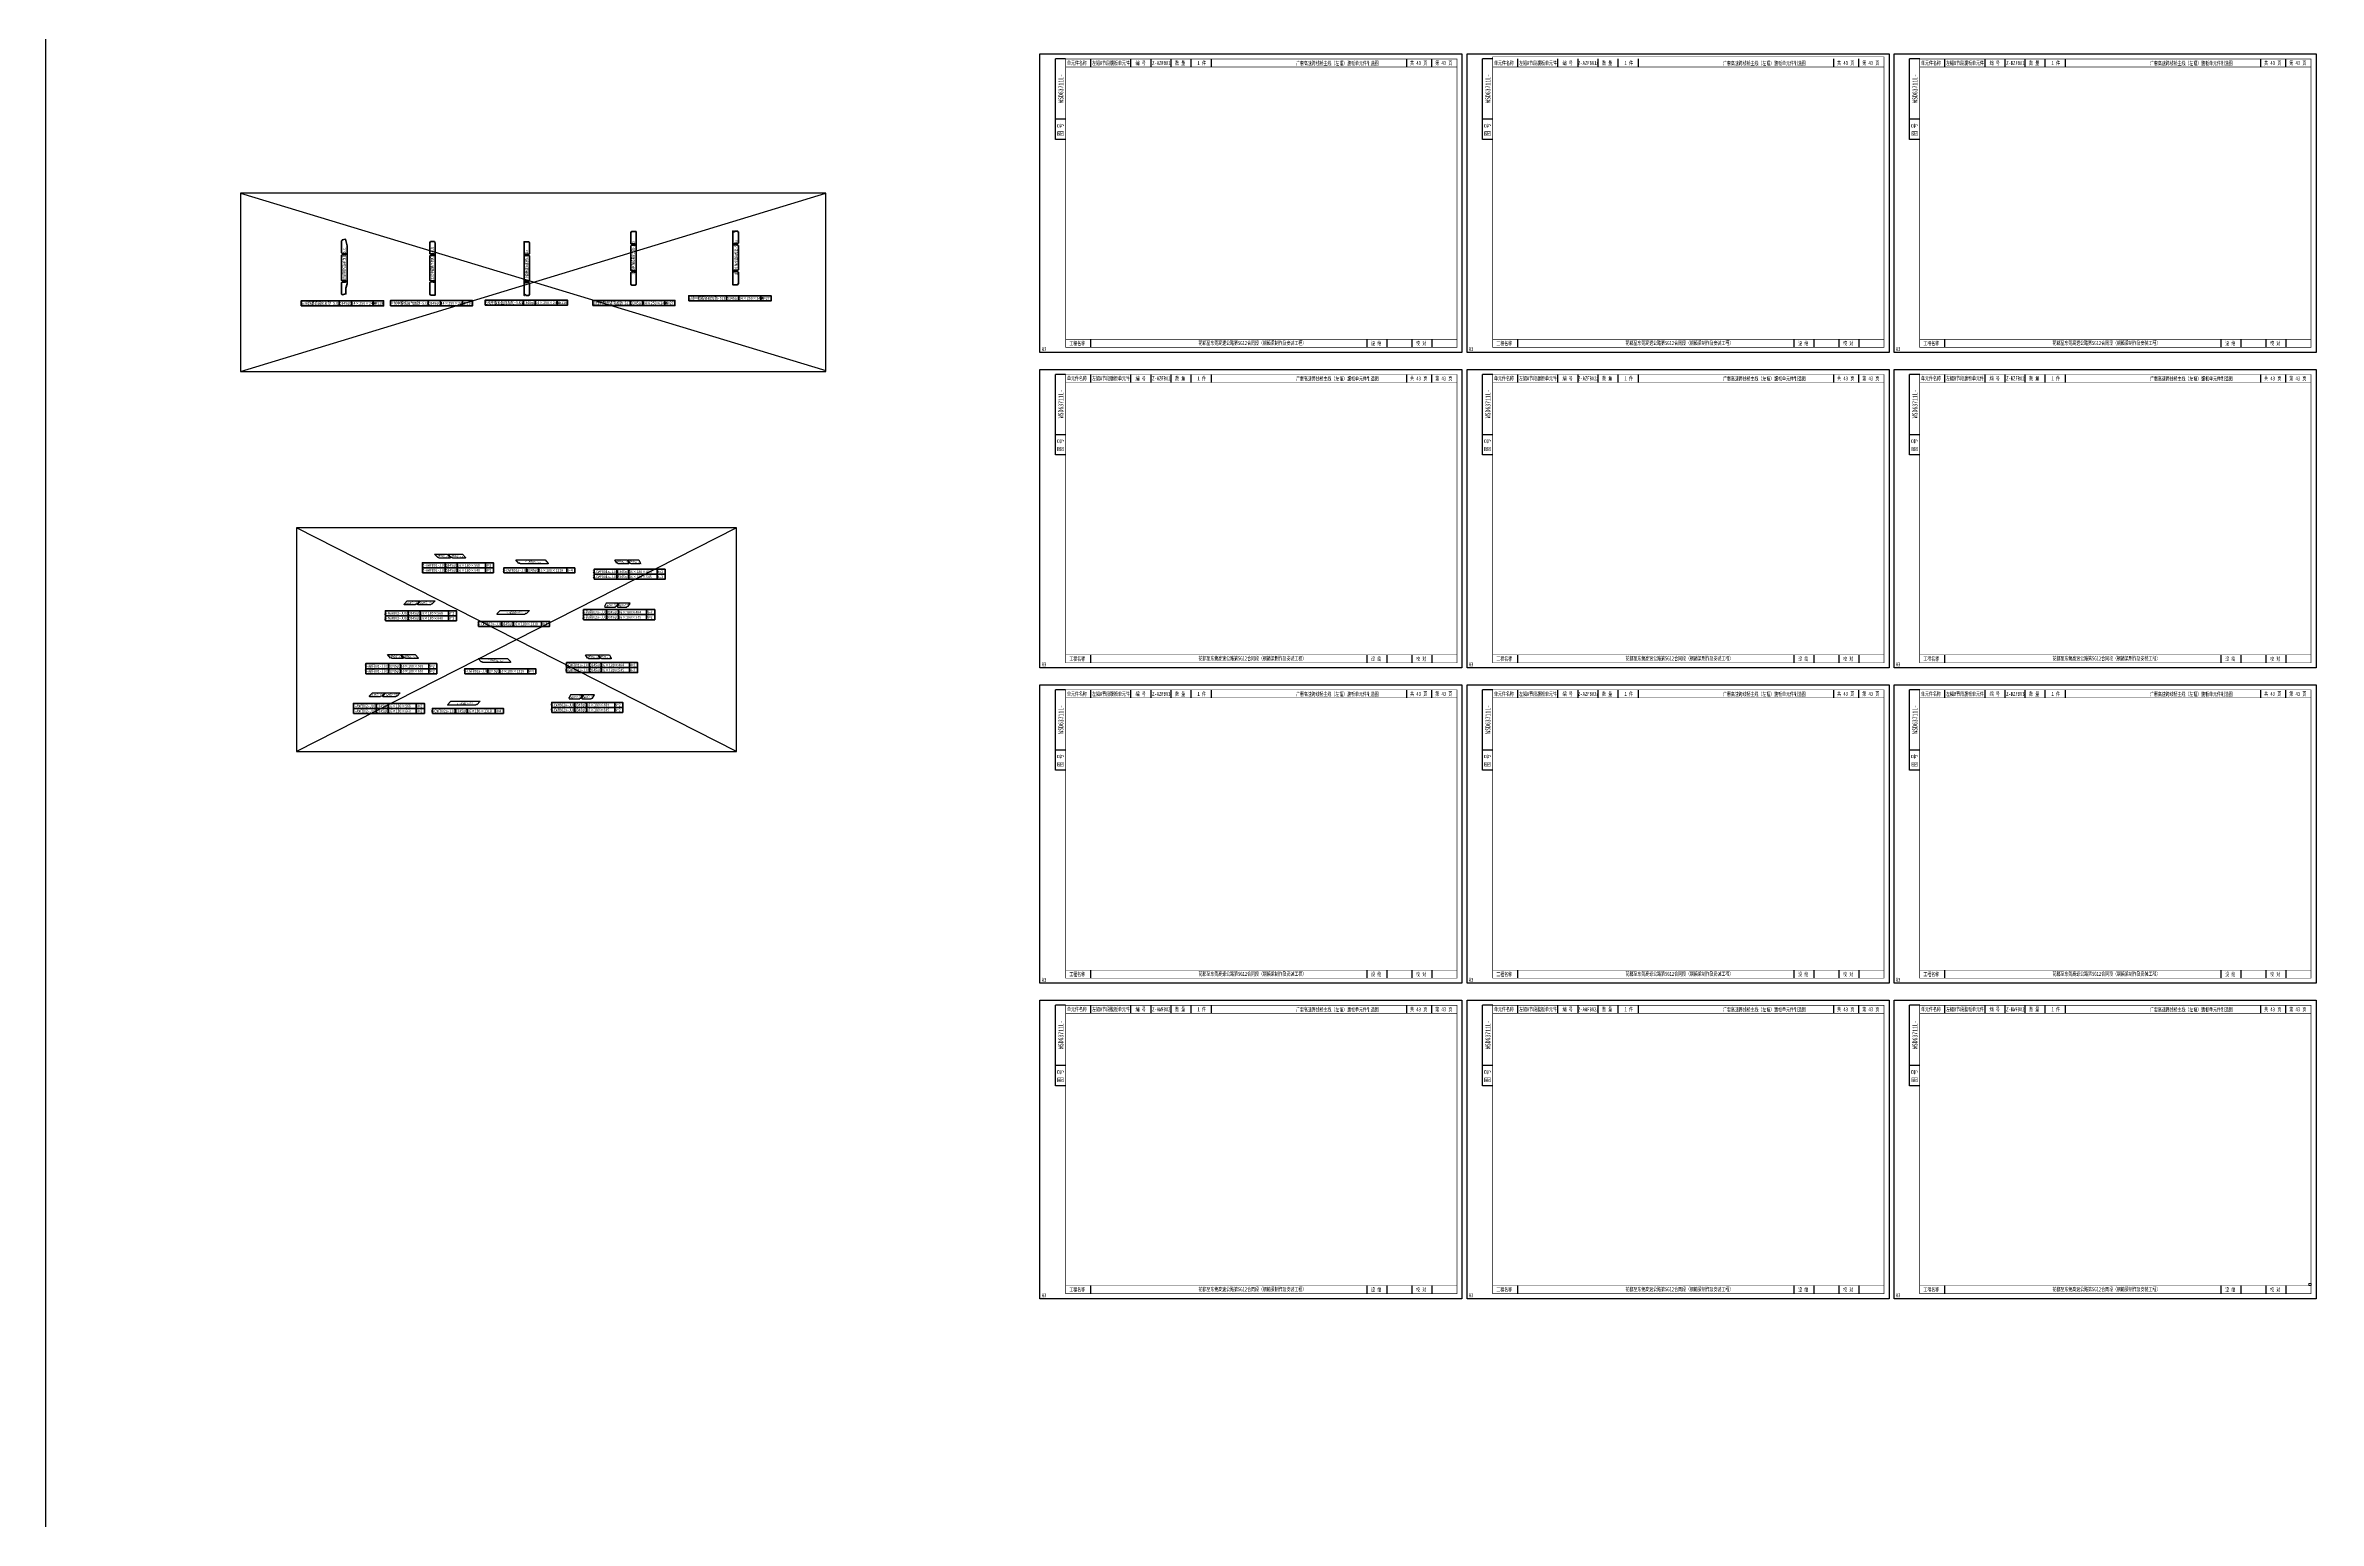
# Model space of a CAD drawing. Extents: x 1629247 to 2251351, y -601856 to -65897.
# Drawn here: x 1629247 to 1731051, y -472016 to -405955 of the extents above; entities that cross this region are included whole.
import ezdxf
from ezdxf.enums import TextEntityAlignment as Align

# ---------------------------------------------------------------- set-up
doc = ezdxf.new("R2010")
doc.units = 0
doc.header["$LTSCALE"] = 2
doc.header["$MEASUREMENT"] = 0
doc.layers.get('0').update_dxf_attribs({"linetype": 'CONTINUOUS'})
doc.layers.add('1图框轮廓', color=7, linetype='CONTINUOUS', lineweight=35)
doc.layers.add('标注层', color=3, linetype='CONTINUOUS', lineweight=13)
doc.layers.add('A3', color=7, linetype='CONTINUOUS')
doc.layers.add('腹板', color=7, linetype='CONTINUOUS')
doc.styles.add('仿宋', font='仿宋_GB2312_1.ttf', dxfattribs={"width": 0.7})

msp = doc.modelspace()

# ---------------------------------------------------------------- linework, layer by layer
at = {"color": 8, "ltscale": 3}
for p, q in [((1637986.7, -420551.2), (1664194.6, -412573)), ((1637986.7, -412573), (1664194.6, -420505.3)), ((1660200.1, -437580.5), (1640483.3, -427563.3)), ((1660200.1, -427563.3), (1640483.3, -437580.5))]:
    msp.add_line(p, q, dxfattribs=at)
at = {"color": 7, "ltscale": 3}
msp.add_lwpolyline([(2057050.8, -99691.1), (1629247.3, -99691.1), (1629247.3, -601856.5), (2057050.8, -601856.5)], close=True, dxfattribs=at)
at = {"color": 8, "ltscale": 3}
for points in [[(1664194.6, -412573), (1637986.7, -412573), (1637986.7, -420551.2), (1664194.6, -420551.2)], [(1660200.1, -427563.3), (1640483.3, -427563.3), (1640483.3, -437580.5), (1660200.1, -437580.5)]]:
    msp.add_lwpolyline(points, close=True, dxfattribs=at)
at = {"color": 1, "ltscale": 3}
for points in [[(1647384, -428890.6, 0.2103024), (1647372.7, -428916.4), (1646874.7, -428916.4, 0.65247958), (1646816.1, -428890.6), (1646674.8, -428736.4), (1647242.8, -428736.4)], [(1651767.7, -429147.8, 0.2103024), (1651756.3, -429173.6), (1650508.2, -429173.6, 0.65247958), (1650449.6, -429147.8), (1650308.3, -428993.6), (1651626.4, -428993.6)], [(1655386, -429136.5, 0.26794726), (1655368.5, -429166.8), (1654893.2, -429166.8, 0.57735267), (1654840.7, -429136.5), (1654754.3, -428986.8), (1655299.6, -428986.8)], [(1655902.2, -429136.5, 0.26794726), (1655884.7, -429166.8), (1655470.4, -429166.8, 0.57735267), (1655417.9, -429136.5), (1655331.5, -428986.8), (1655815.7, -428986.8)], [(1645878.9, -430980.6, 0.65247958), (1645820.3, -431006.4), (1645322.3, -431006.4, 0.2103024), (1645310.9, -430980.6), (1645452.2, -430826.4), (1646020.2, -430826.4)], [(1646557, -430980.6, 0.65247958), (1646498.4, -431006.4), (1645928.5, -431006.4, 0.2103024), (1645917.1, -430980.6), (1646058.4, -430826.4), (1646698.3, -430826.4)], [(1650782.4, -431407.7, 0.65247958), (1650723.8, -431433.5), (1649475.7, -431433.5, 0.2103024), (1649464.3, -431407.7), (1649605.6, -431253.5), (1650923.7, -431253.5)], [(1645274.3, -433390.3, 0.2103024), (1645263, -433416.1), (1644765, -433416.1, 0.65247958), (1644706.3, -433390.3), (1644565.1, -433236.1), (1645133.1, -433236.1)], [(1650084.8, -433563.8, 0.2103024), (1650073.4, -433589.6), (1648825.3, -433589.6, 0.65247958), (1648766.7, -433563.8), (1648625.4, -433409.6), (1649943.5, -433409.6)], [(1654072.1, -433398.4, 0.26794726), (1654054.6, -433428.7), (1653579.3, -433428.7, 0.57735267), (1653526.8, -433398.4), (1653440.4, -433248.7), (1653985.7, -433248.7)], [(1654588.3, -433398.4, 0.26794726), (1654570.8, -433428.7), (1654156.5, -433428.7, 0.57735267), (1654104, -433398.4), (1654017.6, -433248.7), (1654501.8, -433248.7)], [(1644316.1, -435096.4, 0.65247958), (1644257.5, -435122.2), (1643759.5, -435122.2, 0.2103024), (1643748.1, -435096.4), (1643889.4, -434942.2), (1644457.4, -434942.2)], [(1644994.2, -435096.4, 0.65247958), (1644935.6, -435122.2), (1644365.7, -435122.2, 0.2103024), (1644354.4, -435096.4), (1644495.6, -434942.2), (1645135.5, -434942.2)], [(1648573.6, -435481.1, 0.65247958), (1648515, -435506.9), (1647266.9, -435506.9, 0.2103024), (1647255.5, -435481.1), (1647396.8, -435326.9), (1648714.9, -435326.9)]]:
    msp.add_lwpolyline(points, format="xyb", close=True, dxfattribs=at)
for points in [[(1647422.3, -428890.6), (1647281, -428736.4), (1647920.9, -428736.4), (1648062.2, -428890.6, 0.2103024), (1648050.8, -428916.4), (1647480.9, -428916.4, 0.65247958), (1647422.3, -428890.6)], [(1645312.6, -433390.3), (1645171.3, -433236.1), (1645811.2, -433236.1), (1645952.4, -433390.3, 0.2103024), (1645941.1, -433416.1), (1645371.2, -433416.1, 0.65247958), (1645312.6, -433390.3)]]:
    msp.add_lwpolyline(points, format="xyb", dxfattribs=at)
at = {"layer": '1图框轮廓', "color": 30, "ltscale": 3}
for p, q in [((1642399.9, -417618.6), (1642399.9, -417387.1)), ((1642949.8, -417618.6), (1642949.8, -417387.1)), ((1643929.7, -417618.6), (1643929.7, -417387.1)), ((1646391.1, -417615), (1646391.1, -417383.5)), ((1646941, -417615), (1646941, -417383.5)), ((1647920.9, -417615), (1647920.9, -417383.5)), ((1650636, -417586.2), (1650636, -417354.7)), ((1651185.9, -417586.2), (1651185.9, -417354.7)), ((1652165.8, -417586.2), (1652165.8, -417354.7)), ((1655453.1, -417604.5), (1655453.1, -417373)), ((1656003, -417604.5), (1656003, -417373)), ((1656982.9, -417604.5), (1656982.9, -417373)), ((1659754.4, -417393.1), (1659754.4, -417161.6)), ((1660304.3, -417393.1), (1660304.3, -417161.6)), ((1661284.3, -417393.1), (1661284.3, -417161.6)), ((1647153.2, -429347.3), (1647153.2, -429122.3)), ((1647153.2, -429572.3), (1647153.2, -429347.3)), ((1647687.7, -429347.3), (1647687.7, -429122.3)), ((1647687.7, -429572.3), (1647687.7, -429347.3)), ((1648950.7, -429347.3), (1648950.7, -429122.3)), ((1648950.7, -429572.3), (1648950.7, -429347.3)), ((1650798.4, -429577.5), (1650798.4, -429352.5)), ((1651332.9, -429577.5), (1651332.9, -429352.5)), ((1652595.9, -429577.5), (1652595.9, -429352.5)), ((1654844.4, -429635.8), (1654844.4, -429410.8)), ((1655378.9, -429635.8), (1655378.9, -429410.8)), ((1656641.9, -429635.8), (1656641.9, -429410.8)), ((1654844.4, -429860.8), (1654844.4, -429635.8)), ((1655378.9, -429860.8), (1655378.9, -429635.8)), ((1656641.9, -429860.8), (1656641.9, -429635.8)), ((1645496.3, -431494.3), (1645496.3, -431269.3)), ((1645496.3, -431719.3), (1645496.3, -431494.3)), ((1646030.8, -431494.3), (1646030.8, -431269.3)), ((1646030.8, -431719.3), (1646030.8, -431494.3)), ((1647293.8, -431494.3), (1647293.8, -431269.3)), ((1647293.8, -431719.3), (1647293.8, -431494.3)), ((1654374.6, -431445.7), (1654374.6, -431220.7)), ((1654374.6, -431670.7), (1654374.6, -431445.7)), ((1654909.1, -431445.7), (1654909.1, -431220.7)), ((1654909.1, -431670.7), (1654909.1, -431445.7)), ((1656172.1, -431445.7), (1656172.1, -431220.7)), ((1656172.1, -431670.7), (1656172.1, -431445.7)), ((1649665.7, -431975.4), (1649665.7, -431750.4)), ((1650200.2, -431975.4), (1650200.2, -431750.4)), ((1651463.2, -431975.4), (1651463.2, -431750.4)), ((1644617.3, -433865.3), (1644617.3, -433640.3)), ((1645151.8, -433865.3), (1645151.8, -433640.3)), ((1646414.8, -433865.3), (1646414.8, -433640.3)), ((1653606.7, -433816.6), (1653606.7, -433591.6)), ((1654141.2, -433816.6), (1654141.2, -433591.6)), ((1655404.2, -433816.6), (1655404.2, -433591.6)), ((1644617.3, -434090.3), (1644617.3, -433865.3)), ((1645151.8, -434090.3), (1645151.8, -433865.3)), ((1646414.8, -434090.3), (1646414.8, -433865.3)), ((1649050.5, -434090.3), (1649050.5, -433865.3)), ((1649585, -434090.3), (1649585, -433865.3)), ((1650848, -434090.3), (1650848, -433865.3)), ((1653606.7, -434041.6), (1653606.7, -433816.6)), ((1654141.2, -434041.6), (1654141.2, -433816.6)), ((1655404.2, -434041.6), (1655404.2, -433816.6)), ((1644059.6, -435647.6), (1644059.6, -435422.6)), ((1644059.6, -435872.6), (1644059.6, -435647.6)), ((1644594.1, -435647.6), (1644594.1, -435422.6)), ((1644594.1, -435872.6), (1644594.1, -435647.6)), ((1645857.1, -435647.6), (1645857.1, -435422.6)), ((1645857.1, -435872.6), (1645857.1, -435647.6)), ((1647597.7, -435872.6), (1647597.7, -435647.6)), ((1648132.2, -435872.6), (1648132.2, -435647.6)), ((1649395.2, -435872.6), (1649395.2, -435647.6)), ((1652942.8, -435598.9), (1652942.8, -435373.9)), ((1652942.8, -435823.9), (1652942.8, -435598.9)), ((1653477.3, -435598.9), (1653477.3, -435373.9)), ((1653477.3, -435823.9), (1653477.3, -435598.9)), ((1654740.3, -435598.9), (1654740.3, -435373.9)), ((1654740.3, -435823.9), (1654740.3, -435598.9))]:
    msp.add_line(p, q, dxfattribs=at)
at = {"layer": '1图框轮廓', "color": 181, "ltscale": 3}
msp.add_lwpolyline([(1655708, -414288.2), (1655493, -414288.2, -0.41421356), (1655458, -414323.2), (1655458, -414825.2), (1655640.4, -414843.3, -0.38550786), (1655663, -414868.2), (1655663, -414888.2, -0.84909046), (1655614.3, -414896.2), (1655493, -414896.2, -0.41421362), (1655458, -414931.2), (1655458, -416025.2), (1655640.4, -416043.3, -0.38550786), (1655663, -416068.2), (1655663, -416088.2, -0.84909046), (1655614.3, -416096.2), (1655493, -416096.2, -0.41421362), (1655458, -416131.2), (1655458, -416653.2, -0.41421356), (1655493, -416688.2), (1655675, -416688.2, -0.39756512), (1655708, -416653.2)], format="xyb", close=True, dxfattribs=at)
at = {"layer": '1图框轮廓', "color": 2, "ltscale": 3}
msp.add_lwpolyline([(1660278.9, -414912.6, -0.41421362), (1660243.9, -414877.6), (1660122.6, -414877.6, -0.84909046), (1660073.9, -414869.6), (1660073.9, -414849.6, -0.38550786), (1660096.4, -414824.8), (1660278.9, -414806.6), (1660278.9, -414304.6, -0.41421356), (1660243.9, -414269.6), (1660121.9, -414269.6, -1), (1660051.9, -414269.6), (1660028.9, -414269.6), (1660028.9, -416669.6), (1660243.9, -416669.6, -0.41421356), (1660278.9, -416634.6), (1660278.9, -416112.6, -0.41421362), (1660243.9, -416077.6), (1660122.6, -416077.6, -0.84909046), (1660073.9, -416069.6), (1660073.9, -416049.6, -0.38550786), (1660096.4, -416024.8), (1660278.9, -416006.6)], format="xyb", close=True, dxfattribs=at)
at = {"layer": '1图框轮廓', "color": 7, "ltscale": 3}
msp.add_lwpolyline([(1642703.1, -416823.3), (1642703.1, -417081.6), (1642537.4, -417116.2, 0.35525679), (1642503.1, -417088.3), (1642503.1, -416573.4), (1642685.6, -416555.3, 0.38550786), (1642708.1, -416530.4), (1642708.1, -416510.4, 0.84909046), (1642659.4, -416502.4), (1642538.1, -416502.4, 0.41421362), (1642503.1, -416467.4), (1642503.1, -415347.6), (1642685.6, -415329.5, 0.38550786), (1642708.1, -415304.6), (1642708.1, -415284.6, 0.84909046), (1642659.4, -415276.6), (1642538.1, -415276.6, 0.41421362), (1642503.1, -415241.6), (1642503.1, -414706.8, 0.47573509), (1642537.4, -414664.6), (1642691.9, -414632.4), (1642753.1, -414926.1), (1642753.1, -416623.3)], format="xyb", close=True, dxfattribs=at)
at = {"layer": '1图框轮廓', "color": 6, "ltscale": 3}
msp.add_lwpolyline([(1646708, -414772.2), (1646708, -417137.2), (1646493, -417137.2, 0.41421356), (1646458, -417102.2), (1646458, -416580.2, 0.41421362), (1646493, -416545.2), (1646614.3, -416545.2, 0.84909046), (1646663, -416537.2), (1646663, -416517.2, 0.38550786), (1646640.5, -416492.3), (1646458, -416474.2), (1646458, -415380.2, 0.41421362), (1646493, -415345.2), (1646614.3, -415345.2, 0.84909046), (1646663, -415337.2), (1646663, -415317.2, 0.38550786), (1646640.5, -415292.3), (1646458, -415274.2), (1646458, -414772.2, 0.41421356), (1646493, -414737.2), (1646665, -414737.2, 0.41421356), (1646700, -414772.2)], format="xyb", close=True, dxfattribs=at)
at = {"layer": '1图框轮廓', "color": 3, "ltscale": 3}
msp.add_lwpolyline([(1650932, -416589.5, -0.41421362), (1650897, -416554.5), (1650775.7, -416554.5, -0.84909046), (1650727, -416546.5), (1650727, -416526.5, -0.38550786), (1650749.5, -416501.6), (1650932, -416483.5), (1650932, -415389.5, -0.41421362), (1650897, -415354.5), (1650775.7, -415354.5, -0.84909046), (1650727, -415346.5), (1650727, -415326.5, -0.38550786), (1650749.5, -415301.6), (1650932, -415283.5), (1650932, -414781.5, -0.41421356), (1650897, -414746.5), (1650682, -414746.5), (1650682, -417146.5), (1650695, -417146.5, -1), (1650765, -417146.5), (1650897, -417146.5, -0.41421356), (1650932, -417111.5)], format="xyb", close=True, dxfattribs=at)
at = {"layer": '1图框轮廓', "color": 30, "ltscale": 3}
for points in [[(1640704.3, -417618.6), (1644388, -417618.6), (1644388, -417387.1), (1640704.3, -417387.1)], [(1644695.4, -417615), (1648379.2, -417615), (1648379.2, -417383.5), (1644695.4, -417383.5)], [(1648940.4, -417586.2), (1652624.1, -417586.2), (1652624.1, -417354.7), (1648940.4, -417354.7)], [(1653757.5, -417604.5), (1657441.2, -417604.5), (1657441.2, -417373), (1653757.5, -417373)], [(1658058.8, -417393.1), (1661742.5, -417393.1), (1661742.5, -417161.6), (1658058.8, -417161.6)], [(1646129.8, -429347.3), (1649310.7, -429347.3), (1649310.7, -429122.3), (1646129.8, -429122.3)], [(1646129.8, -429572.3), (1649310.7, -429572.3), (1649310.7, -429347.3), (1646129.8, -429347.3)], [(1649775, -429577.5), (1652955.9, -429577.5), (1652955.9, -429352.5), (1649775, -429352.5)], [(1653821, -429635.8), (1657001.9, -429635.8), (1657001.9, -429410.8), (1653821, -429410.8)], [(1653821, -429860.8), (1657001.9, -429860.8), (1657001.9, -429635.8), (1653821, -429635.8)], [(1644472.9, -431494.3), (1647653.8, -431494.3), (1647653.8, -431269.3), (1644472.9, -431269.3)], [(1644472.9, -431719.3), (1647653.8, -431719.3), (1647653.8, -431494.3), (1644472.9, -431494.3)], [(1653351.2, -431445.7), (1656532.1, -431445.7), (1656532.1, -431220.7), (1653351.2, -431220.7)], [(1653351.2, -431670.7), (1656532.1, -431670.7), (1656532.1, -431445.7), (1653351.2, -431445.7)], [(1648642.3, -431975.4), (1651823.2, -431975.4), (1651823.2, -431750.4), (1648642.3, -431750.4)], [(1643593.9, -433865.3), (1646774.8, -433865.3), (1646774.8, -433640.3), (1643593.9, -433640.3)], [(1652583.3, -433816.6), (1655764.2, -433816.6), (1655764.2, -433591.6), (1652583.3, -433591.6)], [(1643593.9, -434090.3), (1646774.8, -434090.3), (1646774.8, -433865.3), (1643593.9, -433865.3)], [(1648027.1, -434090.3), (1651208, -434090.3), (1651208, -433865.3), (1648027.1, -433865.3)], [(1652583.3, -434041.6), (1655764.2, -434041.6), (1655764.2, -433816.6), (1652583.3, -433816.6)], [(1643036.2, -435647.6), (1646217.1, -435647.6), (1646217.1, -435422.6), (1643036.2, -435422.6)], [(1643036.2, -435872.6), (1646217.1, -435872.6), (1646217.1, -435647.6), (1643036.2, -435647.6)], [(1646574.3, -435872.6), (1649755.2, -435872.6), (1649755.2, -435647.6), (1646574.3, -435647.6)], [(1651919.4, -435598.9), (1655100.3, -435598.9), (1655100.3, -435373.9), (1651919.4, -435373.9)], [(1651919.4, -435823.9), (1655100.3, -435823.9), (1655100.3, -435598.9), (1651919.4, -435598.9)]]:
    msp.add_lwpolyline(points, close=True, dxfattribs=at)
at = {"layer": 'A3'}
for p, q in [((1674488.5, -410160.7), (1674488.5, -406560.7)), ((1674938.5, -406560.7), (1674488.5, -406560.7)), ((1676063.5, -406920.7), (1676063.5, -406560.7)), ((1677863.5, -406920.7), (1677863.5, -406560.7)), ((1678763.5, -406920.7), (1678763.5, -406560.7)), ((1679663.5, -406920.7), (1679663.5, -406560.7)), ((1680563.5, -406920.7), (1680563.5, -406560.7)), ((1681463.5, -406920.7), (1681463.5, -406560.7)), ((1690213.8, -406920.7), (1690213.8, -406560.7)), ((1691338.8, -406920.7), (1691338.8, -406560.7)), ((1693613.5, -410160.7), (1693613.5, -406560.7)), ((1694063.5, -406560.7), (1693613.5, -406560.7)), ((1695188.5, -406920.7), (1695188.5, -406560.7)), ((1696988.5, -406920.7), (1696988.5, -406560.7)), ((1697888.5, -406920.7), (1697888.5, -406560.7)), ((1698788.5, -406920.7), (1698788.5, -406560.7)), ((1699688.5, -406920.7), (1699688.5, -406560.7)), ((1700588.5, -406920.7), (1700588.5, -406560.7)), ((1709338.8, -406920.7), (1709338.8, -406560.7)), ((1710463.8, -406920.7), (1710463.8, -406560.7)), ((1712738.5, -410160.7), (1712738.5, -406560.7)), ((1713188.5, -406560.7), (1712738.5, -406560.7)), ((1714313.5, -406920.7), (1714313.5, -406560.7)), ((1716113.5, -406920.7), (1716113.5, -406560.7)), ((1717013.5, -406920.7), (1717013.5, -406560.7)), ((1717913.5, -406920.7), (1717913.5, -406560.7)), ((1718813.5, -406920.7), (1718813.5, -406560.7)), ((1719713.5, -406920.7), (1719713.5, -406560.7)), ((1728463.8, -406920.7), (1728463.8, -406560.7)), ((1729588.8, -406920.7), (1729588.8, -406560.7)), ((1674938.5, -409260.7), (1674488.5, -409260.7)), ((1674938.5, -410160.7), (1674488.5, -410160.7)), ((1694063.5, -409260.7), (1693613.5, -409260.7)), ((1694063.5, -410160.7), (1693613.5, -410160.7)), ((1713188.5, -409260.7), (1712738.5, -409260.7)), ((1713188.5, -410160.7), (1712738.5, -410160.7)), ((1676063.5, -419475.7), (1676063.5, -419115.7)), ((1688443, -419475.7), (1688443, -419115.7)), ((1689343, -419475.7), (1689343, -419115.7)), ((1690457.3, -419475.7), (1690457.3, -419115.7)), ((1691357.3, -419475.7), (1691357.3, -419115.7)), ((1695188.5, -419475.7), (1695188.5, -419115.7)), ((1707568, -419475.7), (1707568, -419115.7)), ((1708468, -419475.7), (1708468, -419115.7)), ((1709582.3, -419475.7), (1709582.3, -419115.7)), ((1710482.3, -419475.7), (1710482.3, -419115.7)), ((1714313.5, -419475.7), (1714313.5, -419115.7)), ((1726693, -419475.7), (1726693, -419115.7)), ((1727593, -419475.7), (1727593, -419115.7)), ((1728707.3, -419475.7), (1728707.3, -419115.7)), ((1729607.3, -419475.7), (1729607.3, -419115.7)), ((1674488.5, -424287.3), (1674488.5, -420687.3)), ((1674938.5, -420687.3), (1674488.5, -420687.3)), ((1676063.5, -421047.3), (1676063.5, -420687.3)), ((1677863.5, -421047.3), (1677863.5, -420687.3)), ((1678763.5, -421047.3), (1678763.5, -420687.3)), ((1679663.5, -421047.3), (1679663.5, -420687.3)), ((1680563.5, -421047.3), (1680563.5, -420687.3)), ((1681463.5, -421047.3), (1681463.5, -420687.3)), ((1690213.8, -421047.3), (1690213.8, -420687.3)), ((1691338.8, -421047.3), (1691338.8, -420687.3)), ((1693613.5, -424287.3), (1693613.5, -420687.3)), ((1694063.5, -420687.3), (1693613.5, -420687.3)), ((1695188.5, -421047.3), (1695188.5, -420687.3)), ((1696988.5, -421047.3), (1696988.5, -420687.3)), ((1697888.5, -421047.3), (1697888.5, -420687.3)), ((1698788.5, -421047.3), (1698788.5, -420687.3)), ((1699688.5, -421047.3), (1699688.5, -420687.3)), ((1700588.5, -421047.3), (1700588.5, -420687.3)), ((1709338.8, -421047.3), (1709338.8, -420687.3)), ((1710463.8, -421047.3), (1710463.8, -420687.3)), ((1712738.5, -424287.3), (1712738.5, -420687.3)), ((1713188.5, -420687.3), (1712738.5, -420687.3)), ((1714313.5, -421047.3), (1714313.5, -420687.3)), ((1716113.5, -421047.3), (1716113.5, -420687.3)), ((1717013.5, -421047.3), (1717013.5, -420687.3)), ((1717913.5, -421047.3), (1717913.5, -420687.3)), ((1718813.5, -421047.3), (1718813.5, -420687.3)), ((1719713.5, -421047.3), (1719713.5, -420687.3)), ((1728463.8, -421047.3), (1728463.8, -420687.3)), ((1729588.8, -421047.3), (1729588.8, -420687.3)), ((1674938.5, -423387.3), (1674488.5, -423387.3)), ((1694063.5, -423387.3), (1693613.5, -423387.3)), ((1713188.5, -423387.3), (1712738.5, -423387.3)), ((1674938.5, -424287.3), (1674488.5, -424287.3)), ((1694063.5, -424287.3), (1693613.5, -424287.3)), ((1713188.5, -424287.3), (1712738.5, -424287.3)), ((1676063.5, -433602.3), (1676063.5, -433242.3)), ((1688443, -433602.3), (1688443, -433242.3)), ((1689343, -433602.3), (1689343, -433242.3)), ((1690457.3, -433602.3), (1690457.3, -433242.3)), ((1691357.3, -433602.3), (1691357.3, -433242.3)), ((1695188.5, -433602.3), (1695188.5, -433242.3)), ((1707568, -433602.3), (1707568, -433242.3)), ((1708468, -433602.3), (1708468, -433242.3)), ((1709582.3, -433602.3), (1709582.3, -433242.3)), ((1710482.3, -433602.3), (1710482.3, -433242.3)), ((1714313.5, -433602.3), (1714313.5, -433242.3)), ((1726693, -433602.3), (1726693, -433242.3)), ((1727593, -433602.3), (1727593, -433242.3)), ((1728707.3, -433602.3), (1728707.3, -433242.3)), ((1729607.3, -433602.3), (1729607.3, -433242.3)), ((1674488.5, -438413.9), (1674488.5, -434813.9)), ((1674938.5, -434813.9), (1674488.5, -434813.9)), ((1676063.5, -435173.9), (1676063.5, -434813.9)), ((1677863.5, -435173.9), (1677863.5, -434813.9)), ((1678763.5, -435173.9), (1678763.5, -434813.9)), ((1679663.5, -435173.9), (1679663.5, -434813.9)), ((1680563.5, -435173.9), (1680563.5, -434813.9)), ((1681463.5, -435173.9), (1681463.5, -434813.9)), ((1690213.8, -435173.9), (1690213.8, -434813.9)), ((1691338.8, -435173.9), (1691338.8, -434813.9)), ((1693613.5, -438413.9), (1693613.5, -434813.9)), ((1694063.5, -434813.9), (1693613.5, -434813.9)), ((1695188.5, -435173.9), (1695188.5, -434813.9)), ((1696988.5, -435173.9), (1696988.5, -434813.9)), ((1697888.5, -435173.9), (1697888.5, -434813.9)), ((1698788.5, -435173.9), (1698788.5, -434813.9)), ((1699688.5, -435173.9), (1699688.5, -434813.9)), ((1700588.5, -435173.9), (1700588.5, -434813.9)), ((1709338.8, -435173.9), (1709338.8, -434813.9)), ((1710463.8, -435173.9), (1710463.8, -434813.9)), ((1712738.5, -438413.9), (1712738.5, -434813.9)), ((1713188.5, -434813.9), (1712738.5, -434813.9)), ((1714313.5, -435173.9), (1714313.5, -434813.9)), ((1716113.5, -435173.9), (1716113.5, -434813.9)), ((1717013.5, -435173.9), (1717013.5, -434813.9)), ((1717913.5, -435173.9), (1717913.5, -434813.9)), ((1718813.5, -435173.9), (1718813.5, -434813.9)), ((1719713.5, -435173.9), (1719713.5, -434813.9)), ((1728463.8, -435173.9), (1728463.8, -434813.9)), ((1729588.8, -435173.9), (1729588.8, -434813.9)), ((1674938.5, -437513.9), (1674488.5, -437513.9)), ((1694063.5, -437513.9), (1693613.5, -437513.9)), ((1713188.5, -437513.9), (1712738.5, -437513.9)), ((1674938.5, -438413.9), (1674488.5, -438413.9)), ((1694063.5, -438413.9), (1693613.5, -438413.9)), ((1713188.5, -438413.9), (1712738.5, -438413.9)), ((1676063.5, -447728.9), (1676063.5, -447368.9)), ((1688443, -447728.9), (1688443, -447368.9)), ((1689343, -447728.9), (1689343, -447368.9)), ((1690457.3, -447728.9), (1690457.3, -447368.9)), ((1691357.3, -447728.9), (1691357.3, -447368.9)), ((1695188.5, -447728.9), (1695188.5, -447368.9)), ((1707568, -447728.9), (1707568, -447368.9)), ((1708468, -447728.9), (1708468, -447368.9)), ((1709582.3, -447728.9), (1709582.3, -447368.9)), ((1710482.3, -447728.9), (1710482.3, -447368.9)), ((1714313.5, -447728.9), (1714313.5, -447368.9)), ((1726693, -447728.9), (1726693, -447368.9)), ((1727593, -447728.9), (1727593, -447368.9)), ((1728707.3, -447728.9), (1728707.3, -447368.9)), ((1729607.3, -447728.9), (1729607.3, -447368.9)), ((1674488.5, -452540.4), (1674488.5, -448940.4)), ((1674938.5, -448940.4), (1674488.5, -448940.4)), ((1676063.5, -449300.4), (1676063.5, -448940.4)), ((1677863.5, -449300.4), (1677863.5, -448940.4)), ((1678763.5, -449300.4), (1678763.5, -448940.4)), ((1679663.5, -449300.4), (1679663.5, -448940.4)), ((1680563.5, -449300.4), (1680563.5, -448940.4)), ((1681463.5, -449300.4), (1681463.5, -448940.4)), ((1690213.8, -449300.4), (1690213.8, -448940.4)), ((1691338.8, -449300.4), (1691338.8, -448940.4)), ((1693613.5, -452540.4), (1693613.5, -448940.4)), ((1694063.5, -448940.4), (1693613.5, -448940.4)), ((1695188.5, -449300.4), (1695188.5, -448940.4)), ((1696988.5, -449300.4), (1696988.5, -448940.4)), ((1697888.5, -449300.4), (1697888.5, -448940.4)), ((1698788.5, -449300.4), (1698788.5, -448940.4)), ((1699688.5, -449300.4), (1699688.5, -448940.4)), ((1700588.5, -449300.4), (1700588.5, -448940.4)), ((1709338.8, -449300.4), (1709338.8, -448940.4)), ((1710463.8, -449300.4), (1710463.8, -448940.4)), ((1712738.5, -452540.4), (1712738.5, -448940.4)), ((1713188.5, -448940.4), (1712738.5, -448940.4)), ((1714313.5, -449300.4), (1714313.5, -448940.4)), ((1716113.5, -449300.4), (1716113.5, -448940.4)), ((1717013.5, -449300.4), (1717013.5, -448940.4)), ((1717913.5, -449300.4), (1717913.5, -448940.4)), ((1718813.5, -449300.4), (1718813.5, -448940.4)), ((1719713.5, -449300.4), (1719713.5, -448940.4)), ((1728463.8, -449300.4), (1728463.8, -448940.4)), ((1729588.8, -449300.4), (1729588.8, -448940.4)), ((1674938.5, -451640.4), (1674488.5, -451640.4)), ((1694063.5, -451640.4), (1693613.5, -451640.4)), ((1713188.5, -451640.4), (1712738.5, -451640.4)), ((1674938.5, -452540.4), (1674488.5, -452540.4)), ((1694063.5, -452540.4), (1693613.5, -452540.4)), ((1713188.5, -452540.4), (1712738.5, -452540.4)), ((1676063.5, -461855.4), (1676063.5, -461495.4)), ((1688443, -461855.4), (1688443, -461495.4)), ((1689343, -461855.4), (1689343, -461495.4)), ((1690457.3, -461855.4), (1690457.3, -461495.4)), ((1691357.3, -461855.4), (1691357.3, -461495.4)), ((1695188.5, -461855.4), (1695188.5, -461495.4)), ((1707568, -461855.4), (1707568, -461495.4)), ((1708468, -461855.4), (1708468, -461495.4)), ((1709582.3, -461855.4), (1709582.3, -461495.4)), ((1710482.3, -461855.4), (1710482.3, -461495.4)), ((1714313.5, -461855.4), (1714313.5, -461495.4)), ((1726693, -461855.4), (1726693, -461495.4)), ((1727593, -461855.4), (1727593, -461495.4)), ((1728707.3, -461855.4), (1728707.3, -461495.4)), ((1729607.3, -461855.4), (1729607.3, -461495.4))]:
    msp.add_line(p, q, dxfattribs=at)
for points in [[(1692688.8, -406335.7), (1692688.8, -419700.7), (1673788.8, -419700.7), (1673788.8, -406335.7)], [(1711813.8, -406335.7), (1711813.8, -419700.7), (1692913.8, -419700.7), (1692913.8, -406335.7)], [(1730938.8, -406335.7), (1730938.8, -419700.7), (1712038.8, -419700.7), (1712038.8, -406335.7)], [(1692688.8, -420462.3), (1692688.8, -433827.3), (1673788.8, -433827.3), (1673788.8, -420462.3)], [(1711813.8, -420462.3), (1711813.8, -433827.3), (1692913.8, -433827.3), (1692913.8, -420462.3)], [(1730938.8, -420462.3), (1730938.8, -433827.3), (1712038.8, -433827.3), (1712038.8, -420462.3)], [(1692688.8, -434588.9), (1692688.8, -447953.9), (1673788.8, -447953.9), (1673788.8, -434588.9)], [(1711813.8, -434588.9), (1711813.8, -447953.9), (1692913.8, -447953.9), (1692913.8, -434588.9)], [(1730938.8, -434588.9), (1730938.8, -447953.9), (1712038.8, -447953.9), (1712038.8, -434588.9)], [(1692688.8, -448715.4), (1692688.8, -462080.4), (1673788.8, -462080.4), (1673788.8, -448715.4)], [(1711813.8, -448715.4), (1711813.8, -462080.4), (1692913.8, -462080.4), (1692913.8, -448715.4)], [(1730938.8, -448715.4), (1730938.8, -462080.4), (1712038.8, -462080.4), (1712038.8, -448715.4)]]:
    msp.add_lwpolyline(points, close=True, dxfattribs=at)
for points, const_width in [([(1674938.5, -406560.7), (1692463.8, -406560.7), (1692463.8, -419475.7), (1674938.5, -419475.7), (1674938.5, -406560.7)], 22.5), ([(1674938.5, -406920.7), (1692463.8, -406920.7)], 18), ([(1694063.5, -406460.7), (1711588.8, -406460.7), (1711588.8, -419475.7), (1694063.5, -419475.7), (1694063.5, -406460.7)], 22.5), ([(1694063.5, -406920.7), (1711588.8, -406920.7)], 18), ([(1713188.5, -406560.7), (1730713.8, -406560.7), (1730713.8, -419475.7), (1713188.5, -419475.7), (1713188.5, -406560.7)], 22.5), ([(1713188.5, -406920.7), (1730713.8, -406920.7)], 18), ([(1674938.5, -419115.7), (1692463.8, -419115.7)], 18), ([(1694063.5, -419115.7), (1711588.8, -419115.7)], 18), ([(1713188.5, -419115.7), (1730713.8, -419115.7)], 18), ([(1674938.5, -420687.3), (1692463.8, -420687.3), (1692463.8, -433602.3), (1674938.5, -433602.3), (1674938.5, -420687.3)], 22.5), ([(1674938.5, -421047.3), (1692463.8, -421047.3)], 18), ([(1694063.5, -420687.3), (1711588.8, -420687.3), (1711588.8, -433602.3), (1694063.5, -433602.3), (1694063.5, -420687.3)], 22.5), ([(1694063.5, -421047.3), (1711588.8, -421047.3)], 18), ([(1713188.5, -420687.3), (1730713.8, -420687.3), (1730713.8, -433602.3), (1713188.5, -433602.3), (1713188.5, -420687.3)], 22.5), ([(1713188.5, -421047.3), (1730713.8, -421047.3)], 18), ([(1674938.5, -433242.3), (1692463.8, -433242.3)], 18), ([(1694063.5, -433242.3), (1711588.8, -433242.3)], 18), ([(1713188.5, -433242.3), (1730713.8, -433242.3)], 18), ([(1674938.5, -434813.9), (1692463.8, -434813.9), (1692463.8, -447728.9), (1674938.5, -447728.9), (1674938.5, -434813.9)], 22.5), ([(1674938.5, -435173.9), (1692463.8, -435173.9)], 18), ([(1694063.5, -434813.9), (1711588.8, -434813.9), (1711588.8, -447728.9), (1694063.5, -447728.9), (1694063.5, -434813.9)], 22.5), ([(1694063.5, -435173.9), (1711588.8, -435173.9)], 18), ([(1713188.5, -434813.9), (1730713.8, -434813.9), (1730713.8, -447728.9), (1713188.5, -447728.9), (1713188.5, -434813.9)], 22.5), ([(1713188.5, -435173.9), (1730713.8, -435173.9)], 18), ([(1674938.5, -447368.9), (1692463.8, -447368.9)], 18), ([(1694063.5, -447368.9), (1711588.8, -447368.9)], 18), ([(1713188.5, -447368.9), (1730713.8, -447368.9)], 18), ([(1674938.5, -448940.4), (1692463.8, -448940.4), (1692463.8, -461855.4), (1674938.5, -461855.4), (1674938.5, -448940.4)], 22.5), ([(1694063.5, -448940.4), (1711588.8, -448940.4), (1711588.8, -461855.4), (1694063.5, -461855.4), (1694063.5, -448940.4)], 22.5), ([(1713188.5, -448940.4), (1730713.8, -448940.4), (1730713.8, -461855.4), (1713188.5, -461855.4), (1713188.5, -448940.4)], 22.5), ([(1674938.5, -449300.4), (1692463.8, -449300.4)], 18), ([(1694063.5, -449300.4), (1711588.8, -449300.4)], 18), ([(1713188.5, -449300.4), (1730713.8, -449300.4)], 18), ([(1674938.5, -461495.4), (1692463.8, -461495.4)], 18), ([(1694063.5, -461495.4), (1711588.8, -461495.4)], 18), ([(1713188.5, -461495.4), (1730713.8, -461495.4)], 18)]:
    msp.add_lwpolyline(points, dxfattribs=dict(at, const_width=const_width))
at = {"layer": '标注层', "color": 7}
msp.add_lwpolyline([(1730713.8, -461495.4), (1730613.8, -461495.4), (1730613.8, -461395.4), (1730713.8, -461395.4)], close=True, dxfattribs=at)
at = {"layer": '腹板', "color": 1}
for points in [[(1654911.2, -430925.6), (1654365.8, -430925.6), (1654279.4, -431075.3, -0.26794919), (1654296.9, -431105.6), (1654772.3, -431105.6, -0.57735027), (1654824.8, -431075.3)], [(1655427.4, -430925.6), (1654943.1, -430925.6), (1654856.7, -431075.3, -0.26794919), (1654874.2, -431105.6), (1655288.5, -431105.6, -0.57735027), (1655341, -431075.3)], [(1653314.8, -435036.5), (1652769.4, -435036.5), (1652683, -435186.2, -0.26794919), (1652700.5, -435216.5), (1653175.9, -435216.5, -0.57735027), (1653228.4, -435186.2)], [(1653830.9, -435036.5), (1653346.7, -435036.5), (1653260.3, -435186.2, -0.26794919), (1653277.8, -435216.5), (1653692, -435216.5, -0.57735027), (1653744.5, -435186.2)]]:
    msp.add_lwpolyline(points, format="xyb", close=True, dxfattribs=at)

# ---------------------------------------------------------------- texts
at = {"color": 6, "style": '仿宋'}
for s, height, rotation, width, p in [('主线斜腹板竖向加劲-SJ1', 125, 90, 0.75, (1642629.7, -415748.4)), ('主线中腹板竖向加劲-SJ2', 125, 90, 0.75, (1646566.6, -415711)), ('主线中腹板竖向加劲-SJ2a', 125, 90, 0.75, (1650801.3, -415897.1)), ('主线中腹板竖向加劲-SJ3', 125, 90, 0.75, (1655580.4, -415467.4)), ('主线中腹板竖向加劲-SJ3a', 125, 90, 0.75, (1660177, -415454.9)), ('Z-AWFB01-JJ01', 90, 351.912322, 0.7, (1647046.4, -428821.4)), ('Z-AWFB01-JJ02', 90, 351.912322, 0.7, (1647669.5, -428828.7)), ('Z-CWFB01a-JJ01', 90, 351.912322, 0.7, (1651102, -429085.9)), ('Z-EWFB01a-JJ02', 80, 351.912322, 0.7, (1655082.2, -429079.5)), ('Z-EWFB01a-JJ01', 80, 347.38906, 0.7, (1655635.6, -429080.7)), ('Z-AWFB02-JJ01', 90, 8.087678, 0.7, (1645646.2, -430918.1)), ('Z-AWFB02-JJ02', 90, 8.087678, 0.7, (1646275.9, -430912.5)), ('Z-CWFB02a-JJ01', 90, 8.087678, 0.7, (1650251.3, -431341.4)), ('Z-EWFB02a-JJ02', 80, 8.087678, 0.7, (1654580.1, -431018.8)), ('Z-EWFB02a-JJ01', 80, 12.61094, 0.7, (1655144.9, -431008.3)), ('Y-AWFB01-JJ01', 90, 351.912322, 0.7, (1644936.7, -433321.2)), ('Y-AWFB01-JJ02', 90, 351.912322, 0.7, (1645559.8, -433328.4)), ('Y-CWFB01a-JJ01', 90, 351.912322, 0.7, (1649419, -433501.9)), ('Y-EWFB01a-JJ02', 80, 351.912322, 0.7, (1653768.3, -433341.5)), ('Y-EWFB01a-JJ01', 80, 347.38906, 0.7, (1654321.7, -433342.6)), ('Y-AWFB02-JJ01', 90, 8.087678, 0.7, (1644083.4, -435034)), ('Y-AWFB02-JJ02', 90, 8.087678, 0.7, (1644713.1, -435028.4)), ('Y-CWFB02a-JJ01', 90, 8.087678, 0.7, (1648042.5, -435414.8)), ('Y-EWFB02a-JJ02', 80, 8.087678, 0.7, (1652983.6, -435129.7)), ('Y-EWFB02a-JJ01', 80, 12.61094, 0.7, (1653548.5, -435119.2))]:
    msp.add_text(s, height=height, rotation=rotation, dxfattribs=dict(at, width=width)).set_placement(p, align=Align.MIDDLE_CENTER)
at = {"color": 7, "style": '仿宋', "width": 0.85}
for s, height, p in [('主线中腹板竖向加劲-SJ2a', 125, (1649780.2, -417470.4)), ('主线中腹板竖向加劲-SJ3a', 125, (1658898.6, -417277.3)), ('Q345qC', 125, (1660029.4, -417277.3)), ('N=27', 125, (1661505.9, -417277.3)), ('主线斜腹板竖向加劲-SJ1', 125, (1641544.1, -417502.8)), ('Q345qC', 125, (1642674.8, -417502.8)), ('N=119', 125, (1644151.4, -417502.8)), ('主线中腹板竖向加劲-SJ2', 125, (1645535.2, -417499.3)), ('Q345qC', 125, (1646666, -417499.3)), ('N=116', 125, (1648142.5, -417499.3)), ('Q345qC', 125, (1650910.9, -417470.4)), ('N=116', 125, (1652387.5, -417470.4)), ('主线中腹板竖向加劲-SJ3', 125, (1654597.3, -417488.8)), ('Q345qC', 125, (1655728.1, -417488.8)), ('N=27', 125, (1657204.6, -417488.8)), ('Z-AWFB01-JJ01', 121.5, (1646678.3, -429234.8)), ('Z-AWFB01-JJ02', 121.5, (1646678.3, -429459.8)), ('Q345qC', 121.5, (1647420.4, -429234.8)), ('Q345qC', 121.5, (1647420.4, -429459.8)), ('N=2 ', 121.5, (1649130.7, -429234.8)), ('N=2 ', 121.5, (1649130.7, -429459.8)), ('Z-CWFB01a-JJ01', 121.5, (1650299.1, -429465)), ('Q345qC', 121.5, (1651065.6, -429465)), ('N=4 ', 121.5, (1652775.9, -429465)), ('Z-EWFB01a-JJ01', 121.5, (1654337, -429523.3)), ('Q345qC', 121.5, (1655111.7, -429523.3)), ('N=2 ', 121.5, (1656821.9, -429523.3)), ('Z-EWFB01a-JJ02', 121.5, (1654337, -429748.3)), ('Q345qC', 121.5, (1655111.7, -429748.3)), ('N=2 ', 121.5, (1656821.9, -429748.3)), ('Z-AWFB02-JJ01', 121.5, (1644956.6, -431381.8)), ('Z-AWFB02-JJ02', 121.5, (1644956.6, -431606.8)), ('Q345qC', 121.5, (1645763.5, -431381.8)), ('Q345qC', 121.5, (1645763.5, -431606.8)), ('N=2 ', 121.5, (1647473.8, -431381.8)), ('N=2 ', 121.5, (1647473.8, -431606.8)), ('Z-EWFB02a-JJ01', 121.5, (1653866.5, -431333.2)), ('Z-EWFB02a-JJ02', 121.5, (1653866.5, -431558.2)), ('Q345qC', 121.5, (1654641.8, -431333.2)), ('Q345qC', 121.5, (1654641.8, -431558.2)), ('N=2 ', 121.5, (1656352.1, -431333.2)), ('N=2 ', 121.5, (1656352.1, -431558.2)), ('Z-CWFB02a-JJ01', 121.5, (1649170.1, -431862.9)), ('Q345qC', 121.5, (1649932.9, -431862.9)), ('N=4 ', 121.5, (1651643.2, -431862.9)), ('Y-EWFB01a-JJ01', 121.5, (1653088, -433704.1)), ('Q345qC', 121.5, (1653874, -433704.1)), ('N=2 ', 121.5, (1655584.2, -433704.1)), ('Y-AWFB01-JJ01', 121.5, (1644085.5, -433752.8)), ('Y-AWFB01-JJ02', 121.5, (1644085.5, -433977.8)), ('Q345qC', 121.5, (1644884.5, -433752.8)), ('Q345qC', 121.5, (1644884.5, -433977.8)), ('N=2 ', 121.5, (1646594.8, -433752.8)), ('N=2 ', 121.5, (1646594.8, -433977.8)), ('Y-CWFB01a-JJ01', 121.5, (1648554.5, -433977.8)), ('Q345qC', 121.5, (1649317.8, -433977.8)), ('N=4 ', 121.5, (1651028, -433977.8)), ('Y-EWFB01a-JJ02', 121.5, (1653088, -433929.1)), ('Q345qC', 121.5, (1653874, -433929.1)), ('N=2 ', 121.5, (1655584.2, -433929.1)), ('Y-AWFB02-JJ01', 121.5, (1643554.8, -435535.1)), ('Y-AWFB02-JJ02', 121.5, (1643554.8, -435760.1)), ('Q345qC', 121.5, (1644326.8, -435535.1)), ('Q345qC', 121.5, (1644326.8, -435760.1)), ('N=2 ', 121.5, (1646037.1, -435535.1)), ('N=2 ', 121.5, (1646037.1, -435760.1)), ('Y-CWFB02a-JJ01', 121.5, (1647088.3, -435760.1)), ('Q345qC', 121.5, (1647865, -435760.1)), ('N=4 ', 121.5, (1649575.2, -435760.1)), ('Y-EWFB02a-JJ01', 121.5, (1652438.5, -435486.4)), ('Y-EWFB02a-JJ02', 121.5, (1652438.5, -435711.4)), ('Q345qC', 121.5, (1653210, -435486.4)), ('Q345qC', 121.5, (1653210, -435711.4)), ('N=2 ', 121.5, (1654920.3, -435486.4)), ('N=2 ', 121.5, (1654920.3, -435711.4))]:
    msp.add_text(s, height=height, dxfattribs=at).set_placement(p, align=Align.MIDDLE_CENTER)
for s, height, p in [('14×250×2400', 125, (1660308.9, -417277.3)), ('14×250×2448', 125, (1642954.4, -417502.8)), ('14×250×2400', 125, (1646945.6, -417499.3)), ('14×250×2400', 125, (1651190.5, -417470.4)), ('14×250×2400', 125, (1656007.6, -417488.8)), ('16×180×568', 121.5, (1647692.2, -429234.8)), ('16×180×640', 121.5, (1647692.2, -429459.8)), ('16×180×1318', 121.5, (1651337.4, -429465)), ('16×180×484', 121.5, (1655383.4, -429523.3)), ('16×180×545', 121.5, (1655383.4, -429748.3)), ('16×180×568', 121.5, (1646035.3, -431381.8)), ('16×180×640', 121.5, (1646035.3, -431606.8)), ('16×180×484', 121.5, (1654913.6, -431333.2)), ('16×180×545', 121.5, (1654913.6, -431558.2)), ('16×180×1318', 121.5, (1650204.7, -431862.9)), ('16×180×484', 121.5, (1654145.7, -433704.1)), ('16×180×568', 121.5, (1645156.3, -433752.8)), ('16×180×640', 121.5, (1645156.3, -433977.8)), ('16×180×1318', 121.5, (1649589.5, -433977.8)), ('16×180×545', 121.5, (1654145.7, -433929.1)), ('16×180×568', 121.5, (1644598.6, -435535.1)), ('16×180×640', 121.5, (1644598.6, -435760.1)), ('16×180×1318', 121.5, (1648136.7, -435760.1)), ('16×180×484', 121.5, (1653481.8, -435486.4)), ('16×180×545', 121.5, (1653481.8, -435711.4))]:
    msp.add_text(s, height=height, dxfattribs=at).set_placement(p, align=Align.MIDDLE_LEFT)
at = {"layer": 'A3', "color": 7, "linetype": 'Continuous', "style": '仿宋', "width": 0.7}
for s, p in [('单元件名称', (1675001, -406830.9)), ('编 号', (1678069.4, -406830.9)), ('数 量', (1679835.9, -406830.9)), ('共 43 页', (1690366, -406830.9)), ('第 43 页', (1691491, -406830.9)), ('单元件名称', (1694126, -406830.9)), ('编 号', (1697194.4, -406830.9)), ('数 量', (1698960.9, -406830.9)), ('共 43 页', (1709491, -406830.9)), ('第 43 页', (1710616, -406830.9)), ('单元件名称', (1713251, -406830.9)), ('编 号', (1716319.4, -406830.9)), ('数 量', (1718085.9, -406830.9)), ('共 43 页', (1728616, -406830.9)), ('第 43 页', (1729741, -406830.9)), ('工程名称', (1675104.1, -419385.9)), ('花都至东莞高速公路第SG12合同段（钢箱梁制作及安装工程）', (1680890.2, -419368.2)), ('设 绘', (1688618.5, -419385.9)), ('校 对', (1690632.8, -419385.9)), ('工程名称', (1694229.1, -419385.9)), ('花都至东莞高速公路第SG12合同段（钢箱梁制作及安装工程）', (1700015.2, -419368.2)), ('设 绘', (1707743.5, -419385.9)), ('校 对', (1709757.8, -419385.9)), ('工程名称', (1713354.1, -419385.9)), ('花都至东莞高速公路第SG12合同段（钢箱梁制作及安装工程）', (1719140.2, -419368.2)), ('设 绘', (1726868.5, -419385.9)), ('校 对', (1728882.8, -419385.9)), ('单元件名称', (1675001, -420957.5)), ('编 号', (1678069.4, -420957.5)), ('数 量', (1679835.9, -420957.5)), ('共 43 页', (1690366, -420957.5)), ('第 43 页', (1691491, -420957.5)), ('单元件名称', (1694126, -420957.5)), ('编 号', (1697194.4, -420957.5)), ('数 量', (1698960.9, -420957.5)), ('共 43 页', (1709491, -420957.5)), ('第 43 页', (1710616, -420957.5)), ('单元件名称', (1713251, -420957.5)), ('编 号', (1716319.4, -420957.5)), ('数 量', (1718085.9, -420957.5)), ('共 43 页', (1728616, -420957.5)), ('第 43 页', (1729741, -420957.5)), ('工程名称', (1675104.1, -433512.5)), ('花都至东莞高速公路第SG12合同段（钢箱梁制作及安装工程）', (1680890.2, -433494.8)), ('设 绘', (1688618.5, -433512.5)), ('校 对', (1690632.8, -433512.5)), ('工程名称', (1694229.1, -433512.5)), ('花都至东莞高速公路第SG12合同段（钢箱梁制作及安装工程）', (1700015.2, -433494.8)), ('设 绘', (1707743.5, -433512.5)), ('校 对', (1709757.8, -433512.5)), ('工程名称', (1713354.1, -433512.5)), ('花都至东莞高速公路第SG12合同段（钢箱梁制作及安装工程）', (1719140.2, -433494.8)), ('设 绘', (1726868.5, -433512.5)), ('校 对', (1728882.8, -433512.5)), ('单元件名称', (1675001, -435084)), ('编 号', (1678069.4, -435084)), ('数 量', (1679835.9, -435084)), ('共 43 页', (1690366, -435084)), ('第 43 页', (1691491, -435084)), ('单元件名称', (1694126, -435084)), ('编 号', (1697194.4, -435084)), ('数 量', (1698960.9, -435084)), ('共 43 页', (1709491, -435084)), ('第 43 页', (1710616, -435084)), ('单元件名称', (1713251, -435084)), ('编 号', (1716319.4, -435084)), ('数 量', (1718085.9, -435084)), ('共 43 页', (1728616, -435084)), ('第 43 页', (1729741, -435084)), ('工程名称', (1675104.1, -447639)), ('花都至东莞高速公路第SG12合同段（钢箱梁制作及安装工程）', (1680890.2, -447621.3)), ('设 绘', (1688618.5, -447639)), ('校 对', (1690632.8, -447639)), ('工程名称', (1694229.1, -447639)), ('花都至东莞高速公路第SG12合同段（钢箱梁制作及安装工程）', (1700015.2, -447621.3)), ('设 绘', (1707743.5, -447639)), ('校 对', (1709757.8, -447639)), ('工程名称', (1713354.1, -447639)), ('花都至东莞高速公路第SG12合同段（钢箱梁制作及安装工程）', (1719140.2, -447621.3)), ('设 绘', (1726868.5, -447639)), ('校 对', (1728882.8, -447639)), ('单元件名称', (1675001, -449210.6)), ('编 号', (1678069.4, -449210.6)), ('数 量', (1679835.9, -449210.6)), ('共 43 页', (1690366, -449210.6)), ('第 43 页', (1691491, -449210.6)), ('单元件名称', (1694126, -449210.6)), ('编 号', (1697194.4, -449210.6)), ('数 量', (1698960.9, -449210.6)), ('共 43 页', (1709491, -449210.6)), ('第 43 页', (1710616, -449210.6)), ('单元件名称', (1713251, -449210.6)), ('编 号', (1716319.4, -449210.6)), ('数 量', (1718085.9, -449210.6)), ('共 43 页', (1728616, -449210.6)), ('第 43 页', (1729741, -449210.6)), ('工程名称', (1675104.1, -461765.6)), ('花都至东莞高速公路第SG12合同段（钢箱梁制作及安装工程）', (1680890.2, -461747.9)), ('设 绘', (1688618.5, -461765.6)), ('校 对', (1690632.8, -461765.6)), ('工程名称', (1694229.1, -461765.6)), ('花都至东莞高速公路第SG12合同段（钢箱梁制作及安装工程）', (1700015.2, -461747.9)), ('设 绘', (1707743.5, -461765.6)), ('校 对', (1709757.8, -461765.6)), ('工程名称', (1713354.1, -461765.6)), ('花都至东莞高速公路第SG12合同段（钢箱梁制作及安装工程）', (1719140.2, -461747.9)), ('设 绘', (1726868.5, -461765.6)), ('校 对', (1728882.8, -461765.6))]:
    msp.add_text(s, height=180, dxfattribs=at).set_placement(p)
at = {"layer": 'A3', "color": 6, "linetype": 'Continuous', "style": '仿宋', "width": 0.7}
for s, p in [('左幅A节段腹板单元件', (1676965.6, -406830.9)), ('Z-AZFB01', (1679224.1, -406830.9)), ('1 件', (1681033.3, -406830.9)), ('左幅A节段腹板单元件', (1696090.6, -406830.9)), ('Z-AZFB01a', (1698349.1, -406830.9)), ('1 件', (1700158.3, -406830.9)), ('左幅B节段腹板单元件', (1715215.6, -406830.9)), ('Z-BZFB01', (1717474.1, -406830.9)), ('1 件', (1719283.3, -406830.9)), ('左幅A节段腹板单元件', (1676965.6, -420957.5)), ('Z-AZFB02', (1679224.1, -420957.5)), ('1 件', (1681033.3, -420957.5)), ('左幅A节段腹板单元件', (1696090.6, -420957.5)), ('Z-AZFB02a', (1698349.1, -420957.5)), ('1 件', (1700158.3, -420957.5)), ('左幅B节段腹板单元件', (1715215.6, -420957.5)), ('Z-BZFB02', (1717474.1, -420957.5)), ('1 件', (1719283.3, -420957.5)), ('左幅A节段腹板单元件', (1676965.6, -435084)), ('Z-AZFB03', (1679224.1, -435084)), ('1 件', (1681033.3, -435084)), ('左幅A节段腹板单元件', (1696090.6, -435084)), ('Z-AZFB03a', (1698349.1, -435084)), ('1 件', (1700158.3, -435084)), ('左幅B节段腹板单元件', (1715215.6, -435084)), ('Z-BZFB03', (1717474.1, -435084)), ('1 件', (1719283.3, -435084)), ('左幅A节段腹板单元件', (1676965.6, -449210.6)), ('Z-AWFB02', (1679224.1, -449210.6)), ('1 件', (1681033.3, -449210.6)), ('左幅A节段腹板单元件', (1696090.6, -449210.6)), ('Z-AWFB02a', (1698349.1, -449210.6)), ('1 件', (1700158.3, -449210.6)), ('左幅B节段腹板单元件', (1715215.6, -449210.6)), ('Z-BWFB02', (1717474.1, -449210.6)), ('1 件', (1719283.3, -449210.6))]:
    msp.add_text(s, height=180, dxfattribs=at).set_placement(p, align=Align.CENTER)
for p in [(1685252.4, -406841.6), (1704377.4, -406841.6), (1723502.4, -406841.6), (1685252.4, -420968.2), (1704377.4, -420968.2), (1723502.4, -420968.2), (1685252.4, -435094.7), (1704377.4, -435094.7), (1723502.4, -435094.7), (1685252.4, -449221.3), (1704377.4, -449221.3), (1723502.4, -449221.3)]:
    msp.add_text('广惠高速跨线桥主线（左幅）腹板单元件制造图', height=180, dxfattribs=at).set_placement(p)
at = {"layer": 'A3', "color": 7, "linetype": 'Continuous', "style": '仿宋', "width": 0.7}
for p in [(1674839.2, -407879.4), (1693964.2, -407879.4), (1713089.2, -407879.4), (1674839.2, -422006), (1693964.2, -422006), (1713089.2, -422006), (1674839.2, -436132.5), (1693964.2, -436132.5), (1713089.2, -436132.5), (1674839.2, -450259.1), (1693964.2, -450259.1), (1713089.2, -450259.1)]:
    msp.add_text('WSD63711L-', height=225, rotation=90, dxfattribs=at).set_placement(p, align=Align.CENTER)
for p in [(1674822.9, -410009.7), (1693947.9, -410009.7), (1713072.9, -410009.7), (1674822.9, -424136.3), (1693947.9, -424136.3), (1713072.9, -424136.3), (1674822.9, -438262.8), (1693947.9, -438262.8), (1713072.9, -438262.8), (1674822.9, -452389.4), (1693947.9, -452389.4), (1713072.9, -452389.4)]:
    msp.add_text('图 号', height=225, rotation=90, dxfattribs=at).set_placement(p)
for p in [(1673969.3, -419635.5), (1693094.3, -419635.5), (1712219.3, -419635.5), (1673969.3, -433762), (1693094.3, -433762), (1712219.3, -433762), (1673969.3, -447888.6), (1693094.3, -447888.6), (1712219.3, -447888.6), (1673969.3, -462015.1), (1693094.3, -462015.1), (1712219.3, -462015.1)]:
    msp.add_text('A3', height=180, dxfattribs=at).set_placement(p, align=Align.CENTER)

doc.saveas('drawing.dxf')
